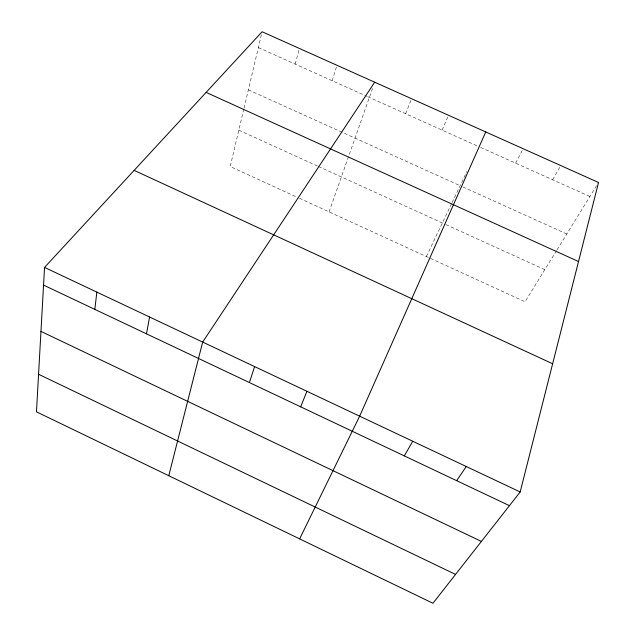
<?xml version="1.0" encoding="UTF-8"?>
<svg xmlns="http://www.w3.org/2000/svg" width="635" height="635" viewBox="0 0 635 635"><rect width="100%" height="100%" fill="white"/><g stroke="black" fill="none" stroke-linecap="round" stroke-linejoin="round"><path stroke-width="0.48" stroke-dasharray="3.17 2.38" d="M243.808 109.053L230.211 166.529L295.966 196.691M244.038 108.093L261.882 32.679M295.164 64.095L299.442 48.482M332.161 80.724L336.979 65.294M329.081 211.884L372.507 88.479M405.638 113.736L411.536 98.703M442.111 130.119L448.54 115.284M426.379 256.508L451.675 203.446M452.096 202.557L466.908 171.482M515.62 163.147L523.145 148.709M552.656 179.792L560.737 165.56M556.57 250.571L525.034 301.76L297.759 197.517M557.086 249.745L598.019 183.317M258.366 47.561L366.697 96.242M367.586 96.639L477.877 146.193M480.568 147.399L589.883 196.517M248.356 89.845L460.129 185.698M462.788 186.904L566.801 233.982M238.816 130.183L317.595 166.092M318.476 166.489L445.056 224.187M445.945 224.592L544.814 269.661"/><path stroke-width="0.95" d="M44.545 267.422L36.465 411.829L432.951 603.25L520.176 491.966L598.535 182.491L262.104 31.75L44.545 267.422L520.176 491.966M94.829 309.38L96.853 292.116M146.479 333.835L149.566 317M168.775 475.71L202.676 342.074L374.713 82.209M249.396 382.556L254.611 366.593M300.649 406.821L306.935 391.295M485.751 131.953L359.648 416.179L299.625 538.885M404.281 455.874L412.758 441.254M456.668 480.679L466.265 466.511M206.121 92.392L578.517 261.533M134.136 170.37L552.633 363.76M43.553 285.107L509.437 505.658M40.965 331.406L481.409 541.425M38.568 374.261L455.549 574.413"/></g></svg>
